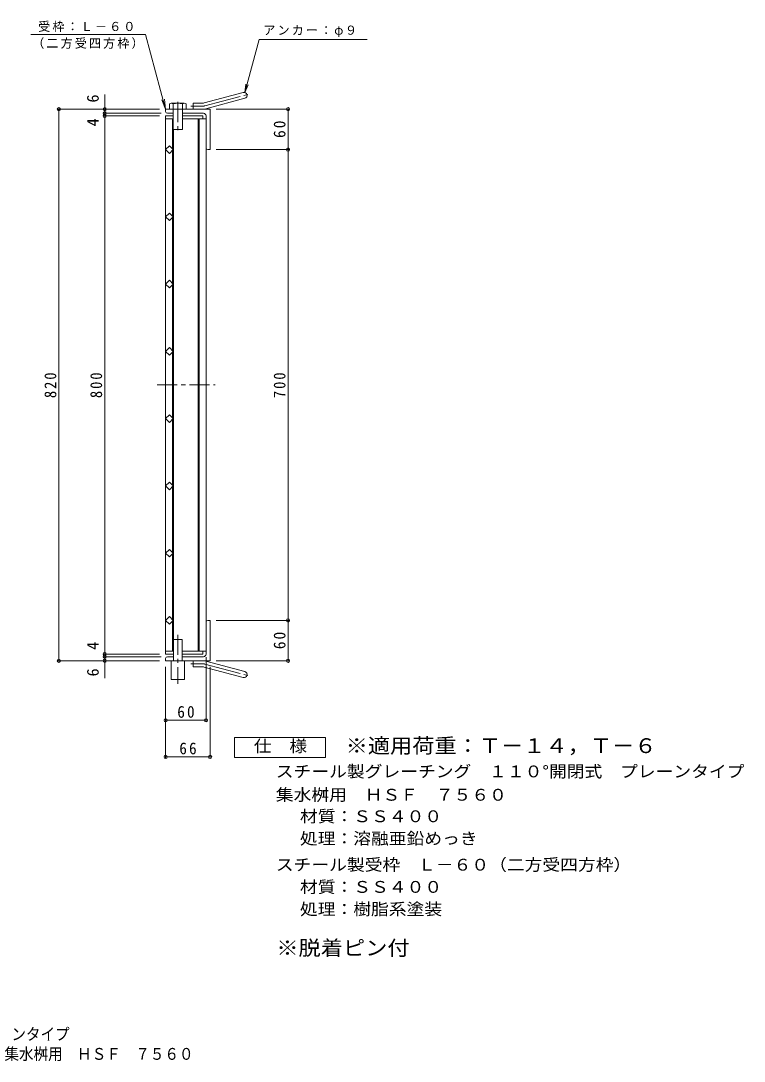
# Model space of a CAD drawing. Units: millimetres, scale not verified. Extents: x -1081 to 1060, y -823 to 812.
# Drawn here: x -15 to 1060, y -823 to 724 of the extents above; entities that cross this region are included whole.
import ezdxf
from ezdxf.enums import TextEntityAlignment as Align

# ---------------------------------------------------------------- set-up
doc = ezdxf.new("R2010")
doc.units = ezdxf.units.MM
doc.header["$LTSCALE"] = 6
doc.header["$PDMODE"] = 32
doc.header["$PDSIZE"] = 4.8
doc.linetypes.add('CHAIN1', pattern=[8, 5, -1, 1, -1])
doc.linetypes.add('CHAIN2', pattern=[12, 9, -1, 1, -1])
for name, color, linetype, lineweight in [('A-1', 2, 'Continuous', 9), ('A-2', 3, 'Continuous', 9), ('A-4', 7, 'Continuous', 9), ('A-5', 7, 'Continuous', 9), ('A-9', 4, 'Continuous', 9), ('F-4_F-4ﾚｲﾔ', 2, 'Continuous', 9)]:
    doc.layers.add(name, color=color, linetype=linetype, lineweight=lineweight)
doc.layers.add('F-5_F-5ﾚｲﾔ', color=2, linetype='Continuous')
doc.styles.add('ＭＳ ゴシック', font='')
doc.styles.get('ＭＳ ゴシック').set_extended_font_data('MS Gothic')

msp = doc.modelspace()

# ---------------------------------------------------------------- linework, layer by layer
at = {"layer": 'A-1'}
for p, q in [((257.554, 601.938), (315.745, 617.53)), ((259.883, 593.245), (318.074, 608.837)), ((200.409, 589.131), (200.409, 592.631)), ((266.409, 592.631), (200.409, 592.631)), ((241.409, 592.631), (241.409, 601.631)), ((255.224, 601.631), (241.409, 601.631)), ((266.409, 592.631), (266.409, 532.631)), ((211.409, 586.631), (202.909, 586.631)), ((256.409, 586.631), (225.409, 586.631)), ((260.409, 582.631), (260.409, 535.131)), ((262.909, 532.631), (266.409, 532.631)), ((260.409, -217.369), (260.409, -169.869)), ((262.909, -167.369), (266.409, -167.369)), ((266.409, -227.369), (266.409, -167.369)), ((200.409, -223.869), (200.409, -227.369)), ((266.409, -227.369), (200.409, -227.369)), ((211.909, -221.369), (202.909, -221.369)), ((256.409, -221.369), (224.909, -221.369)), ((241.409, -227.369), (241.409, -236.369)), ((259.883, -227.982), (318.074, -243.575)), ((255.224, -236.369), (241.409, -236.369)), ((257.554, -236.676), (315.745, -252.268))]:
    msp.add_line(p, q, dxfattribs=at)
at = {"layer": 'A-1', "linetype": 'CHAIN2'}
for p, q in [((258.719, 597.591), (323.885, 615.053)), ((255.224, 597.131), (237.604, 597.131)), ((255.224, -231.869), (237.604, -231.869)), ((258.719, -232.329), (323.885, -249.79))]:
    msp.add_line(p, q, dxfattribs=at)
at = {"layer": 'A-1'}
for centre, radius, start, end in [((316.909, 613.183), 4.5, 285.00014, 104.99991), ((202.909, 589.131), 2.5, 180, 270), ((255.224, 610.631), 9, 270, 285.00002), ((255.224, 610.631), 18, 270, 285), ((256.409, 582.631), 4, 0, 90), ((262.909, 535.131), 2.5, 180, 270), ((262.909, -169.869), 2.5, 90, 180), ((202.909, -223.869), 2.5, 90, 180), ((255.224, -245.369), 18, 74.99998, 89.99998), ((256.409, -217.369), 4, 270, 0), ((255.224, -245.369), 9, 74.99998, 90), ((316.909, -247.921), 4.5, 255.00008, 74.99986)]:
    msp.add_arc(centre, radius, start, end, dxfattribs=at)
at = {"layer": 'A-1', "linetype": 'CHAIN2'}
for centre, start, end in [((255.224, 610.631), 270, 284.99995), ((255.224, -245.369), 75.00005, 90)]:
    msp.add_arc(centre, 13.5, start, end, dxfattribs=at)
at = {"layer": 'A-2'}
for p, q in [((200.409, 582.631), (200.409, -217.369)), ((200.409, 582.631), (211.409, 582.631)), ((200.409, 578.131), (211.409, 578.131)), ((210.409, 578.131), (210.409, 533.945)), ((225.409, 582.631), (255.409, 582.631)), ((225.409, 578.131), (260.409, 578.131)), ((248.909, 578.131), (248.909, -212.869)), ((250.409, 578.131), (250.409, -212.869)), ((255.409, 582.631), (255.409, 578.131)), ((260.409, 578.131), (260.409, -212.869)), ((211.909, 562.631), (211.909, -212.869)), ((210.409, 531.318), (210.409, 433.945)), ((210.409, 431.318), (210.409, 333.945)), ((210.409, 331.318), (210.409, 233.945)), ((210.409, 133.945), (210.409, 231.318)), ((210.409, 33.945), (210.409, 131.318)), ((210.409, -66.055), (210.409, 31.318)), ((210.409, -166.055), (210.409, -68.682)), ((210.409, -212.869), (210.409, -168.682)), ((200.409, -212.869), (211.909, -212.869)), ((224.909, -212.869), (260.409, -212.869)), ((200.409, -217.369), (211.909, -217.369))]:
    msp.add_line(p, q, dxfattribs=at)
at = {"layer": 'A-2', "linetype": 'CHAIN1'}
msp.add_line((187.664, 182.631), (274.213, 182.631), dxfattribs=at)
at = {"layer": 'A-2'}
for points in [[(211.723, 532.631), (206.066, 526.975), (200.409, 532.631), (206.066, 538.288)], [(211.723, 432.631), (206.066, 426.975), (200.409, 432.631), (206.066, 438.288)], [(211.723, 332.631), (206.066, 326.975), (200.409, 332.631), (206.066, 338.288)], [(211.723, 232.631), (206.066, 238.288), (200.409, 232.631), (206.066, 226.974)], [(211.723, 132.631), (206.066, 138.288), (200.409, 132.631), (206.066, 126.975)], [(211.723, 32.631), (206.066, 38.288), (200.409, 32.631), (206.066, 26.974)], [(211.723, -67.369), (206.066, -61.712), (200.409, -67.369), (206.066, -73.026)], [(211.723, -167.369), (206.066, -161.712), (200.409, -167.369), (206.066, -173.026)]]:
    msp.add_lwpolyline(points, close=True, dxfattribs=at)
msp.add_lwpolyline([(224.909, -217.369), (255.409, -217.369), (255.409, -212.869)], dxfattribs=at)
at = {"layer": 'A-4'}
for p, q in [((109.818, 614.344), (109.818, -253.274)), ((191.409, 592.631), (39.91, 592.631)), ((41.71, 592.631), (41.71, -227.369)), ((275.409, 592.631), (384.05, 592.631)), ((382.25, 592.631), (382.25, 532.631)), ((193.909, 586.631), (108.018, 586.631)), ((191.409, 582.631), (108.018, 582.631)), ((275.409, 532.631), (384.05, 532.631)), ((382.25, 532.631), (382.25, -227.369)), ((275.409, -167.369), (384.05, -167.369)), ((191.409, -227.369), (39.91, -227.369)), ((191.409, -217.369), (108.018, -217.369)), ((193.909, -221.369), (108.018, -221.369)), ((260.409, -221.869), (260.409, -317.689)), ((275.409, -227.369), (384.05, -227.369)), ((200.409, -236.369), (200.409, -372.05)), ((266.409, -236.369), (266.409, -372.05)), ((200.409, -315.889), (260.409, -315.889)), ((200.409, -324.889), (200.409, -317.689)), ((200.409, -370.25), (266.409, -370.25))]:
    msp.add_line(p, q, dxfattribs=at)
for p in [(41.71, 592.631), (109.818, 592.631), (109.818, 586.631), (382.25, 592.631), (109.818, 582.631), (382.25, 532.631), (382.25, -167.369), (109.818, -217.369), (41.71, -227.369), (109.818, -221.369), (109.818, -227.369), (382.25, -227.369), (200.409, -315.889), (260.409, -315.889), (200.409, -370.25), (266.409, -370.25)]:
    msp.add_point(p, dxfattribs=at)
at = {"layer": 'A-5'}
for p, q in [((0.253, 703.625), (170.669, 703.625)), ((200.409, 592.631), (170.669, 703.625)), ((318.074, 617.53), (319.706, 629.923)), ((318.074, 617.53), (322.858, 629.079)), ((200.409, 592.631), (194.669, 606.489)), ((200.409, 592.631), (198.451, 607.503))]:
    msp.add_line(p, q, dxfattribs=at)
msp.add_lwpolyline([(318.074, 617.53), (339.168, 696.253), (499.821, 696.253)], dxfattribs=at)
at = {"layer": 'A-9', "linetype": 'CHAIN1'}
for p, q in [((218.409, 603.527), (218.409, 557.17)), ((218.409, -188.666), (218.409, -261.861))]:
    msp.add_line(p, q, dxfattribs=at)
at = {"layer": 'A-9'}
for p, q in [((208.69, 601.592), (228.129, 601.592)), ((211.409, 592.631), (211.409, 600.551)), ((211.409, 592.631), (211.409, 562.631)), ((225.409, 592.631), (225.409, 562.631)), ((225.41, 592.631), (225.41, 600.551)), ((230.848, 600.551), (230.848, 592.631)), ((211.409, 562.631), (225.409, 562.631)), ((211.909, -195.672), (224.909, -195.672)), ((211.909, -195.672), (211.909, -227.369)), ((224.909, -195.672), (224.909, -227.369)), ((208.409, -227.369), (208.409, -255.369)), ((228.409, -227.369), (228.409, -255.369)), ((208.409, -255.369), (228.409, -255.369))]:
    msp.add_line(p, q, dxfattribs=at)
msp.add_lwpolyline([(205.97, 600.551), (205.97, 592.631), (230.848, 592.631)], dxfattribs=at)
for centre, radius, start, end in [((208.69, 597.518), 4.074, 48.12389, 131.8763), ((218.409, 577.525), 24.066, 73.09029, 106.90971), ((228.129, 597.518), 4.074, 48.1237, 131.87611)]:
    msp.add_arc(centre, radius, start, end, dxfattribs=at)
at = {"layer": 'F-4_F-4ﾚｲﾔ'}
msp.add_lwpolyline([(302.838, -371.224), (302.838, -341.224), (437.837, -341.224), (437.837, -371.224)], close=True, dxfattribs=at)

# ---------------------------------------------------------------- texts
at = {"layer": 'A-4', "color": 2, "style": 'ＭＳ ゴシック'}
for s, p in [('6', (106.218, 602.494)), ('4', (106.218, 567.134)), ('4', (106.218, -211.152)), ('6', (106.218, -250.682))]:
    msp.add_text(s, height=17.6, rotation=90, dxfattribs=at).set_placement(p, align=Align.BOTTOM_LEFT)
at = {"layer": 'A-4', "color": 2, "char_height": 17.6, "attachment_point": 7, "rotation": 90, "style": 'ＭＳ ゴシック'}
for s, insert in [('\\T1.27;\\W0.95;60', (378.65, 549.881)), ('\\T1.27;\\W0.9;820', (38.11, 163.131)), ('\\T1.27;\\W0.9;800', (106.218, 163.131)), ('\\T1.27;\\W0.9;700', (378.65, 163.131)), ('\\T1.27;\\W0.95;60', (378.65, -210.119))]:
    msp.add_mtext(s, dxfattribs=dict(at, insert=insert))
at = {"layer": 'A-4', "color": 2, "char_height": 17.6, "attachment_point": 7, "style": 'ＭＳ ゴシック'}
for s, insert in [('\\T1.27;\\W0.95;60', (217.659, -312.289)), ('\\T1.27;\\W0.95;66', (220.659, -366.65))]:
    msp.add_mtext(s, dxfattribs=dict(at, insert=insert))
at = {"layer": 'A-5', "char_height": 13.2, "attachment_point": 7, "style": 'ＭＳ ゴシック'}
for s, insert in [('\\T1.17;受枠：Ｌ－６０', (11.056, 707.39)), ('\\T1.17;アンカー：φ９', (345.523, 699.755)), ('\\T1.17;（二方受四方枠）', (2.115, 682.2))]:
    msp.add_mtext(s, dxfattribs=dict(at, insert=insert))
at = {"layer": 'F-4_F-4ﾚｲﾔ', "style": 'ＭＳ ゴシック', "width": 1.1}
for s, p in [('仕\u3000様', (331.338, -368.225)), ('スチール製グレーチング\u3000１１０°開閉式\u3000プレーンタイプ', (364.091, -405.977)), ('集水桝用\u3000ＨＳＦ\u3000７５６０', (364.091, -440.664)), ('材質：ＳＳ４００', (399.919, -472.646)), ('処理：溶融亜鉛めっき', (399.919, -505.647)), ('スチール製受枠\u3000Ｌ－６０（二方受四方枠）', (364.092, -544.647)), ('材質：ＳＳ４００', (399.918, -577.647)), ('処理：樹脂系塗装', (399.918, -610.647))]:
    msp.add_text(s, height=17.6, dxfattribs=at).set_placement(p, align=Align.BOTTOM_LEFT)
at = {"layer": 'F-4_F-4ﾚｲﾔ', "color": 3, "style": 'ＭＳ ゴシック', "width": 1.1}
msp.add_text('※脱着ピン付', height=21.99, dxfattribs=at).set_placement((364.849, -671.861), align=Align.BOTTOM_LEFT)
at = {"layer": 'F-5_F-5ﾚｲﾔ', "color": 3, "style": 'ＭＳ ゴシック', "width": 1.1}
msp.add_text('※適用荷重：Ｔ－１４，Ｔ－６', height=21.99, dxfattribs=at).set_placement((467.837, -371.224), align=Align.BOTTOM_LEFT)
at = {"layer": 'F-5_F-5ﾚｲﾔ', "style": 'ＭＳ ゴシック', "width": 0.9}
for s, p in [('スチール製グレーチング\u3000１１０°開閉式\u3000プレーンタイプ', (-512.046, -796.524)), ('集水桝用\u3000ＨＳＦ\u3000７５６０', (-39.071, -825.907))]:
    msp.add_text(s, height=17.6, dxfattribs=at).set_placement(p, align=Align.BOTTOM_LEFT)

doc.saveas('drawing.dxf')
